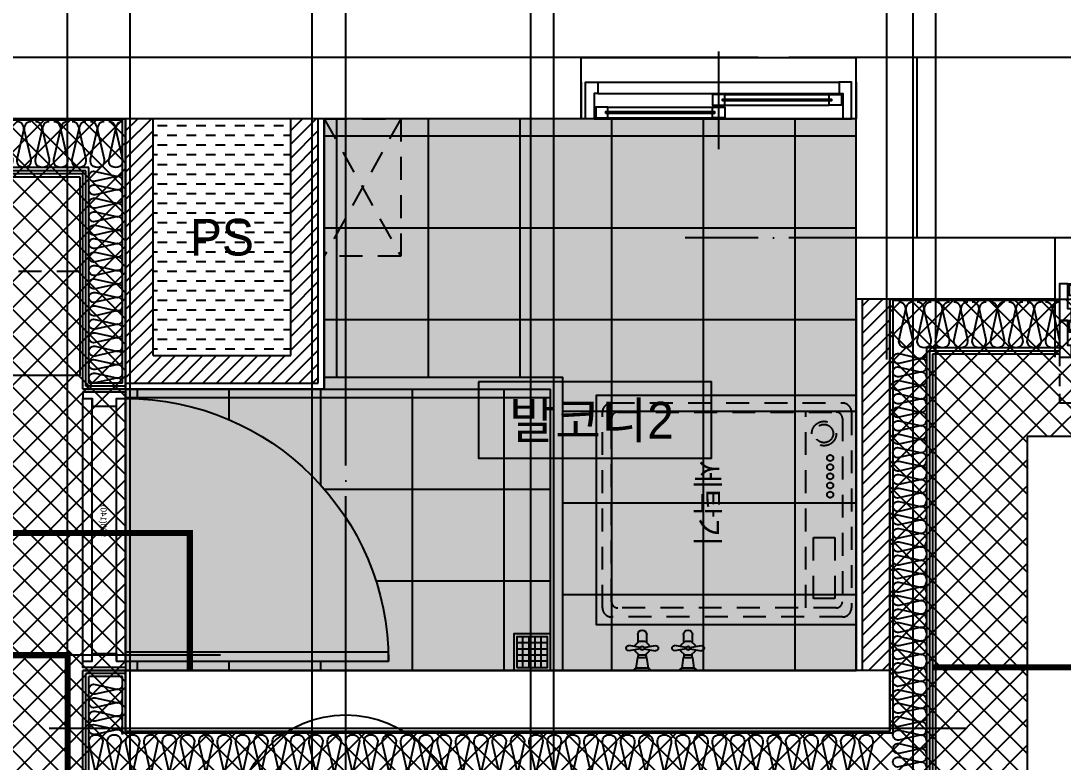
# Model space of a CAD drawing. Header units: millimetres. Extents: x -24416 to 92204, y -190080 to 23760.
# Drawn here: x 64969 to 68379, y -33945 to -31520 of the extents above; entities that cross this region are included whole.
import ezdxf
from ezdxf.enums import TextEntityAlignment as Align
from ezdxf.xclip import XClip

# ---------------------------------------------------------------- set-up
doc = ezdxf.new("R2010")
doc.units = ezdxf.units.MM
doc.header["$LTSCALE"] = 50
doc.header["$XCLIPFRAME"] = 0
for name, pattern in [('AUDIT_D_220706163347-0', [0]), ('CEN', [62, 60, -1, 0, -1]), ('H', [1.3, 0.8, -0.5]), ('HD', [2.5, 1.5, -1]), ('HID', [2.5, 1.5, -1]), ('HIDDEN', [2, 1, -1])]:
    doc.linetypes.add(name, pattern=pattern)
doc.layers.get('defpoints').update_dxf_attribs({"color": 139})
for name, color, linetype in [('A-SOL252', 252, 'Continuous'), ('A_HAT', 8, 'Continuous'), ('AA-단열-바닥-욕실', 30, 'Continuous'), ('ARDM', 7, 'Continuous'), ('CEN_CON', 1, 'CEN'), ('CONC', 2, 'Continuous'), ('dan1', 7, 'HID'), ('DOOR', 4, 'Continuous'), ('ELE3_CON', 7, 'Continuous'), ('ELE4', 4, 'Continuous'), ('ETC', 6, 'Continuous'), ('FIN', 6, 'Continuous'), ('FUR', 4, 'Continuous'), ('FUR_가구', 8, 'HD'), ('FUR_가전', 8, 'HID'), ('HAT', 9, 'Continuous'), ('INS', 252, 'Continuous'), ('ROM', 7, 'AUDIT_D_220706163347-0'), ('WAL', 3, 'Continuous'), ('WAL_DRY', 7, 'Continuous'), ('WIN', 4, 'Continuous'), ('바닥타일', 8, 'Continuous'), ('수전', 4, 'Continuous'), ('실명', 3, 'AUDIT_D_220706163347-0'), ('실명박스', 7, 'AUDIT_D_220706163347-0'), ('커튼박스', 6, 'Continuous'), ('확장', 8, 'HIDDEN')]:
    doc.layers.add(name, color=color, linetype=linetype)
for name, color, linetype, plot in [('AA-CEN', 1, 'CEN', False), ('Defpoint', 135, 'Continuous', False), ('MC', 135, 'Continuous', False), ('X - 단위세대$0$0_임시', 134, 'Continuous', False)]:
    doc.layers.add(name, color=color, linetype=linetype, plot=plot)
doc.styles.add('HAUD01', font='Dotum.ttf')
doc.styles.add('HAUD02', font='Dotum.ttf', dxfattribs={"width": 0.8})
doc.styles.add('맑은 고딕', font='malgun.ttf')

# ---------------------------------------------------------------- blocks, each defined once
blk = doc.blocks.new('WIN_이중창_1000')
at = {"layer": 'Defpoint'}
for p, q in [((-15, 240), (-15, 0)), ((985, 240), (985, 0))]:
    blk.add_line(p, q, dxfattribs=at)
at = {"layer": 'WIN'}
blk.add_line((485, -100), (485, 340), dxfattribs=at)
at = {"layer": 'WIN', "color": 8}
for p, q in [((942, 240), (28, 240)), ((897, 237), (505, 237)), ((465, 196), (73, 196)), ((897, 202), (505, 202)), ((930, 158), (40, 158)), ((465, 161), (73, 161)), ((930, 120), (40, 120)), ((897, 117), (505, 117)), ((465, 76), (73, 76)), ((897, 82), (505, 82)), ((930, 38), (40, 38)), ((465, 41), (73, 41)), ((930, 0), (40, 0))]:
    blk.add_line(p, q, dxfattribs=at)
at = {"layer": 'WIN'}
for points in [[(40, 158), (28, 158), (28, 240), (0, 240), (0, 120), (40, 120), (40, 158)], [(930, 158), (942, 158), (942, 240), (970, 240), (970, 120), (930, 120), (930, 158)], [(505, 216.5), (505, 202), (465, 202), (465, 237), (505, 237), (505, 222.5)], [(904, 222.5), (904, 216.5), (498, 216.5), (498, 222.5), (904, 222.5)], [(897, 216.5), (897, 202), (937, 202), (937, 237), (897, 237), (897, 222.5)], [(73, 175.5), (73, 161), (33, 161), (33, 196), (73, 196), (73, 181.5)], [(472, 181.5), (472, 175.5), (66, 175.5), (66, 181.5), (472, 181.5)], [(465, 175.5), (465, 161), (505, 161), (505, 196), (465, 196), (465, 181.5)], [(40, 38), (28, 38), (28, 120), (0, 120), (0, 0), (40, 0), (40, 38)], [(505, 96.5), (505, 82), (465, 82), (465, 117), (505, 117), (505, 102.5)], [(904, 102.5), (904, 96.5), (498, 96.5), (498, 102.5), (904, 102.5)], [(897, 96.5), (897, 82), (937, 82), (937, 117), (897, 117), (897, 102.5)], [(930, 38), (942, 38), (942, 120), (970, 120), (970, 0), (930, 0), (930, 38)], [(73, 55.5), (73, 41), (33, 41), (33, 76), (73, 76), (73, 61.5)], [(465, 55.5), (465, 41), (505, 41), (505, 76), (465, 76), (465, 61.5)], [(472, 61.5), (472, 55.5), (66, 55.5), (66, 61.5), (472, 61.5)]]:
    blk.add_lwpolyline(points, dxfattribs=at)
blk = doc.blocks.new('A$Ca96da67e')
at = {"layer": 'FUR_가구'}
for p, q in [((250, 450), (0, 0)), ((0, 450), (250, 0))]:
    blk.add_line(p, q, dxfattribs=at)
blk.add_lwpolyline([(250, 0), (0, 0), (0, 450), (250, 450)], close=True, dxfattribs=at)
blk = doc.blocks.new('수전')
at = {"layer": '수전'}
for p, q in [((0, 0), (58.5, 0, 0)), ((29.2, -7), (9.3, -7)), ((9.9, -7), (14.9, -42.9)), ((49.2, -7), (29.2, -7)), ((43.6, -42.9), (48.6, -7)), ((23.4, -71.3), (-14.8, -64.6)), ((19.7, -49.8), (6.1, -63.4)), ((6.1, -63.4), (6.1, -68.2)), ((14.9, -42.9), (29.2, -42.9)), ((38.8, -49.8), (19.7, -49.8)), ((29.2, -42.9), (43.6, -42.9)), ((35.1, -71.3), (73.3, -64.6)), ((52.3, -63.4), (38.8, -49.8)), ((52.3, -68.2), (52.3, -63.4)), ((23.4, -74.6), (-14.8, -81.3)), ((6.1, -77.6), (6.1, -82.5)), ((6.1, -82.5), (19.7, -96)), ((14.5, -117.3), (14.5, -90.9)), ((19.7, -96), (38.8, -96)), ((35.1, -74.6), (73.3, -81.3)), ((38.8, -96), (52.3, -82.5)), ((44, -90.9), (44, -117.3)), ((52.3, -82.5), (52.3, -77.6))]:
    blk.add_line(p, q, dxfattribs=at)
blk.add_circle((29.2, -72.9), 5.91, dxfattribs=at)
for centre, radius, start, end in [((11.8, 6), 13.2, 207.1852, 259.412), ((46.7, 6), 13.2, 280.588, 332.8148), ((-14.8, -72.9), 8.37, 90, 270), ((-12.4, -49.9), 28.1, 351.511, 14.308), ((70.8, -49.9), 28.1, 165.692, 188.489), ((73.3, -72.9), 8.37, 270, 90), ((29.2, -117.3), 14.7, 180, 0)]:
    blk.add_arc(centre, radius, start, end, dxfattribs=at)
blk = doc.blocks.new('FD')
at = {"layer": '수전'}
for p, q in [((110, -30), (10, -30)), ((30, -110), (30, -10)), ((50, -110), (50, -10)), ((70, -110), (70, -10)), ((90, -110), (90, -10)), ((110, -50), (10, -50)), ((110, -70), (10, -70)), ((110, -90), (10, -90))]:
    blk.add_line(p, q, dxfattribs=at)
for points in [[(0, -120), (120, -120), (120, 0), (0, 0)], [(10, -110), (110, -110), (110, -10), (10, -10)]]:
    blk.add_lwpolyline(points, close=True, dxfattribs=at)
blk = doc.blocks.new('PD-900(140)')
at = {"layer": 'DOOR'}
for p, q in [((20, 140), (880, 140)), ((20, 110), (880, 110)), ((20, 30), (880, 30)), ((20, 0), (880, 0))]:
    blk.add_line(p, q, dxfattribs=at)
blk.add_lwpolyline([(20, 140), (20, 1000), (50, 1000), (50, 140), (20, 140)], dxfattribs=at)
for points in [[(45, 110), (20, 110), (20, 140), (0, 140), (0, 0), (20, 0), (20, 30), (45, 30)], [(855, 110), (880, 110), (880, 140), (900, 140), (900, 0), (880, 0), (880, 30), (855, 30)]]:
    blk.add_lwpolyline(points, close=True, dxfattribs=at)
blk.add_arc((20, 140), 860, 0, 90, dxfattribs=at)
at = {"layer": 'X - 단위세대$0$0_임시'}
for p, q in [((-10, 0), (-10, 140)), ((910, 0), (910, 140))]:
    blk.add_line(p, q, dxfattribs=at)
at = {"layer": 'X - 단위세대$0$0_임시', "style": 'HAUD02'}
blk.add_text('900(140)', height=20, dxfattribs=at).set_placement((479.3, 65.4), align=Align.MIDDLE)
blk = doc.blocks.new('WIN_900_단창2')
at = {"layer": 'Defpoint'}
for p, q in [((-15, 120), (-15, 0)), ((885, 120), (885, 0))]:
    blk.add_line(p, q, dxfattribs=at)
at = {"layer": 'WIN'}
blk.add_line((435, 220), (435, -100), dxfattribs=at)
at = {"layer": 'WIN', "color": 8}
for p, q in [((830, 120), (40, 120)), ((830, 82), (40, 82)), ((415, 79), (73, 79)), ((415, 44), (73, 44)), ((797, 38), (455, 38)), ((842, 0), (28, 0)), ((797, 3), (455, 3))]:
    blk.add_line(p, q, dxfattribs=at)
at = {"layer": 'WIN'}
for points in [[(40, 82), (28, 82), (28, 0), (0, 0), (0, 120), (40, 120), (40, 82)], [(830, 82), (842, 82), (842, 0), (870, 0), (870, 120), (830, 120), (830, 82)], [(73, 64.5), (73, 79), (33, 79), (33, 44), (73, 44), (73, 58.5)], [(415, 64.5), (415, 79), (455, 79), (455, 44), (415, 44), (415, 58.5)], [(422, 58.5), (422, 64.5), (66, 64.5), (66, 58.5), (422, 58.5)], [(455, 23.5), (455, 38), (415, 38), (415, 3), (455, 3), (455, 17.5)], [(797, 23.5), (797, 38), (837, 38), (837, 3), (797, 3), (797, 17.5)], [(804, 17.5), (804, 23.5), (448, 23.5), (448, 17.5), (804, 17.5)]]:
    blk.add_lwpolyline(points, dxfattribs=at)
blk = doc.blocks.new('insul1')
blk.add_lwpolyline([(0, 0, 0.480617), (0.146, 0.183), (0.004, 0.817, -1.249969), (0.296, 0.817), (0.154, 0.183, 0.480617), (0.3, 0, 0.480617)], format="xyb")
blk = doc.blocks.new('세탁기-850')
at = {"layer": 'defpoints'}
blk.add_lwpolyline([(0, 0), (-750, 0), (-750, -850), (0, -850)], close=True, dxfattribs=at)
at = {"layer": 'FUR_가전'}
blk.add_line((-55, -165), (-695, -165), dxfattribs=at)
for points in [[(-695, -830, -0.414214), (-725, -800), (-725, -45, -0.414214), (-695, -15), (-55, -15, -0.414214), (-25, -45), (-25, -800, -0.414214), (-55, -830)], [(-695, -780), (-695, -65, -0.414214), (-675, -45), (-75, -45, -0.414214), (-55, -65), (-55, -780, -0.414214), (-75, -800), (-675, -800, -0.414214)]]:
    blk.add_lwpolyline(points, format="xyb", close=True, dxfattribs=at)
blk.add_lwpolyline([(-85, -140), (-285, -140), (-285, -70), (-85, -70)], close=True, dxfattribs=at)
for centre, radius in [((-625.1, -105), 40), ((-625.1, -105), 30), ((-545.1, -85), 10), ((-515.1, -85), 10), ((-485.1, -85), 10), ((-455.1, -85), 10), ((-425.1, -85), 10)]:
    blk.add_circle(centre, radius, dxfattribs=at)
at = {"layer": 'FUR_가전', "style": '맑은 고딕'}
blk.add_text('세탁기', height=75, rotation=0, dxfattribs=at).set_placement((-537.9, -523.5))
blk = doc.blocks.new('U-84A(확장)')
at = {"layer": 'A-SOL252'}
h = blk.add_hatch(dxfattribs=at)
h.set_pattern_fill('DASH', color=256, scale=10, style=0)
h.set_pattern_definition([(0, (550, 300), (31.75, 31.75), [31.75, -31.75])])
h.paths.add_polyline_path([(10605, 10135), (10155, 10135), (10155, 9360), (10605, 9360)])
at = {"layer": 'A_HAT'}
h = blk.add_hatch(dxfattribs=at)
h.set_pattern_fill('ANSI31', color=256, scale=10, style=0)
h.set_pattern_definition([(45, (550, 300), (-22.45064, 22.45064), [])])
h.paths.add_polyline_path([(10155, 10135), (10065, 10135), (10065, 9270), (10695, 9270), (10695, 10135), (10605, 10135), (10605, 9360), (10155, 9360)])
h = blk.add_hatch(dxfattribs=at)
h.set_pattern_fill('ANSI31', color=256, scale=10, style=0)
h.paths.add_polyline_path([(12565, 9545), (12475, 9545), (12475, 8330), (12565, 8330)])
at = {"layer": '바닥타일'}
h = blk.add_hatch(dxfattribs=at)
h.set_pattern_fill('_USER', color=256, scale=300, double=1, pattern_type=0)
h.set_pattern_definition([(0, (498901.77, 179602.88), (0, 300), []), (90, (498901.77, 179602.88), (-300, 2e-14), [])])
h.paths.add_polyline_path([(10715, 9290), (11495, 9290), (11495, 8330), (12455, 8330), (12455, 10135), (10715, 10135)])
h = blk.add_hatch(dxfattribs=at)
h.set_pattern_fill('_USER', color=256, scale=300, double=1, pattern_type=0)
h.set_pattern_definition([(0, (41949.83, 48547.92), (0, 300), []), (90, (41949.83, 48547.92), (-300, 2e-14), [])])
edge = h.paths.add_edge_path()
edge.add_line((11455, 9250), (10065, 9250))
edge.add_line((10065, 9250), (10065, 9220))
edge.add_arc((10065, 8360), 860, 1.9979, 90, ccw=False)
edge.add_line((10924.5, 8390), (10925, 8390))
edge.add_line((10925, 8390), (10925, 8360))
edge.add_line((10925, 8360), (10065, 8360))
edge.add_line((10065, 8360), (10065, 8330))
edge.add_line((10065, 8330), (11455, 8330))
edge.add_line((11455, 8330), (11455, 9250))
at = {"layer": 'CEN_CON'}
for p, q in [((10080, 7840), (10080, 10635)), ((10785, -300), (10785, 10635)), ((11390, 10635), (11390, 6930)), ((12555, 9346.8), (12555, 10635)), ((12640, 10635), (12640, 5380)), ((15235, 10335), (5345, 10335)), ((15235, 9745), (11895.7, 9745)), ((12815, 8140), (9775, 8140))]:
    blk.add_line(p, q, dxfattribs=at)
at = {"layer": 'CONC'}
for p, q in [((11555, 10335), (8675, 10335)), ((11555, 10135), (11555, 10335)), ((12655, 10335), (12455, 10335)), ((12455, 9545), (12455, 10335)), ((12655, 9745), (12655, 10335)), ((11555, 10135), (8675, 10135)), ((13105, 9745), (12655, 9745)), ((13105, 9745), (13105, 9545)), ((13105, 9545), (12455, 9545)), ((12565, 8330), (10065, 8330)), ((10065, 8130), (10065, 8330)), ((12565, 8330), (12565, 8130)), ((12565, 8130), (10065, 8130))]:
    blk.add_line(p, q, dxfattribs=at)
at = {"layer": 'dan1'}
blk.add_lwpolyline([(10885, 2140), (14235, 2140), (14235, 9095), (13015, 9095), (13015, 7680), (10885, 7680)], dxfattribs=at)
at = {"layer": 'ELE3_CON'}
for p, q in [((11555, 10335), (12455, 10335)), ((14105, 9745), (13105, 9745))]:
    blk.add_line(p, q, dxfattribs=at)
at = {"layer": 'ELE4'}
for p, q in [((10715, 9290), (11495, 9290)), ((11495, 8330), (11495, 9290)), ((10715, 9250), (11455, 9250)), ((11455, 8330), (11455, 9250))]:
    blk.add_line(p, q, dxfattribs=at)
at = {"layer": 'FIN'}
for p, q in [((10715, 9250), (10715, 10135)), ((12455, 9545), (12455, 8330)), ((10065, 9250), (10065, 9270)), ((10065, 9250), (10715, 9250))]:
    blk.add_line(p, q, dxfattribs=at)
at = {"layer": 'FUR'}
blk.add_lwpolyline([(9915, 9945), (9915, 9295), (7075, 9295), (7075, 8045), (8825, 8045), (8825, 7345), (6475, 7345), (6475, 9945)], close=True, dxfattribs=at)
at = {"layer": 'FUR', "linetype": 'HID'}
blk.add_lwpolyline([(9915, 9635), (6785, 9635), (6785, 7345)], dxfattribs=at)
at = {"layer": 'INS'}
for p, q in [((10055, 10130), (8660, 10130)), ((10055, 9270), (10055, 10130)), ((9945, 9975), (8660, 9975)), ((9945, 9270), (9945, 9975)), ((13120, 9540), (12575, 9540)), ((12575, 9540), (12575, 8125)), ((13120, 9385), (12685, 9385)), ((12685, 9385), (12685, 7970)), ((10055, 9270), (9945, 9270)), ((9945, 7970), (9945, 8310)), ((10055, 8310), (9945, 8310)), ((10055, 8125), (10055, 8310)), ((12575, 8125), (10055, 8125))]:
    blk.add_line(p, q, dxfattribs=at)
at = {"layer": 'MC'}
for p, q in [((9875, 7840), (9875, 10635)), ((10675, -300), (10675, 10635)), ((11465, 10635), (11465, 6930)), ((12715, 10635), (12715, 5380)), ((10375, 8380), (5975, 8380))]:
    blk.add_line(p, q, dxfattribs=at)
at = {"layer": 'WAL'}
for p, q in [((10065, 9270), (10065, 10135)), ((10155, 9360), (10155, 10135)), ((10605, 9360), (10605, 10135)), ((10695, 9270), (10695, 10135)), ((12475, 9545), (12475, 8330)), ((12565, 9545), (12565, 8330)), ((10155, 9360), (10605, 9360)), ((10065, 9270), (10695, 9270))]:
    blk.add_line(p, q, dxfattribs=at)
at = {"layer": 'WAL_DRY'}
for p, q in [((9935, 9965), (8660, 9965)), ((9935, 9260), (9935, 9965)), ((9925, 9955), (8660, 9955)), ((9925, 9250), (9925, 9955)), ((13120, 9375), (12695, 9375)), ((12695, 9375), (12695, 7970)), ((13120, 9365), (12705, 9365)), ((12705, 9365), (12705, 7970)), ((10065, 9250), (9925, 9250)), ((10065, 9260), (9935, 9260)), ((9925, 7950), (9925, 8330)), ((10065, 8330), (9925, 8330)), ((9935, 7960), (9935, 8320)), ((10065, 8320), (9935, 8320))]:
    blk.add_line(p, q, dxfattribs=at)
at = {"layer": '커튼박스', "linetype": 'H'}
for p, q in [((13120, 9365), (13120, 9205)), ((13120, 9205), (14090, 9205))]:
    blk.add_line(p, q, dxfattribs=at)
at = {"layer": '확장', "ltscale": 0.5, "const_width": 20, "flags": 128}
for points in [[(10275, 8330), (10275, 8780), (6465, 8780)], [(9925, 7940), (9875, 7940), (9875, 8380), (6465, 8380)], [(14505, 8340), (12705, 8340)]]:
    blk.add_lwpolyline(points, dxfattribs=at)
at = {"xscale": -1}
blk.add_blockref('WIN_900_단창2', (12440, 10135), dxfattribs=at)
at = {"layer": 'DOOR', "xscale": -1, "rotation": 270}
blk.add_blockref('PD-900(140)', (9925, 8340), dxfattribs=at)
at = {"layer": 'FUR_가구'}
blk.add_blockref('A$Ca96da67e', (10715, 9685), dxfattribs=at)
at = {"layer": 'FUR_가전', "rotation": 270}
blk.add_blockref('세탁기-850', (12455, 8480), dxfattribs=at)
at = {"layer": 'INS', "row_count": 1}
for p, xscale, yscale, zscale, rotation, column_count, row_spacing, column_spacing in [((10055, 10125), 150, 150, 150, 180, 24, 0, 60), ((10055, 9270), 110.0000000000003, 110.0000000000003, 110.0000000000003, 90, 16, -3.155443620884047e-30, 44.00000000000007), ((13120, 9535), 150, 150, 150, 180, 9, 0, 60), ((12685, 7970), 110.0000000000003, 110.0000000000003, 110.0000000000003, 90, 32, -3.155443620884047e-30, 44.00000000000007), ((10055, 8120), 110.0000000000003, 110.0000000000003, 110.0000000000003, 90, 4, -3.155443620884047e-30, 44.00000000000007)]:
    blk.add_blockref('insul1', p, dxfattribs=dict(at, xscale=xscale, yscale=yscale, zscale=zscale, rotation=rotation, column_count=column_count, row_spacing=row_spacing, column_spacing=column_spacing))
at = {"layer": 'INS', "xscale": 150, "yscale": 150, "zscale": 150, "row_count": 1, "column_count": 43, "row_spacing": 0, "column_spacing": 60}
blk.add_blockref('insul1', (9945, 7970), dxfattribs=at)
at = {"layer": 'WIN', "xscale": -1}
blk.add_blockref('WIN_이중창_1000', (14090, 9355), dxfattribs=at)
at = {"layer": '수전', "xscale": -1, "rotation": 180}
for p in [(11725.8, 8330), (11875.8, 8330)]:
    blk.add_blockref('수전', p, dxfattribs=at)
at = {"layer": '수전'}
blk.add_blockref('FD', (11335, 8450), dxfattribs=at)
blk = doc.blocks.new('A$C415C5DAF')
at = {"layer": '실명박스'}
blk.add_lwpolyline([(53980.9, -51078.3), (53980.9, -51328.3), (54743, -51328.3), (54743, -51078.3)], close=True, dxfattribs=at)
at = {"layer": 'ROM', "color": 3, "style": 'HAUD01'}
blk.add_text('PS', height=120, dxfattribs=at).set_placement((53141.1, -50605), align=Align.MIDDLE)
at = {"layer": '실명', "style": 'HAUD01'}
blk.add_text('발코니2', height=120, dxfattribs=at).set_placement((54350.2, -51202.5), align=Align.MIDDLE)
blk = doc.blocks.new('A$C1CAF0AFA')
at = {"layer": 'ETC'}
h = blk.add_hatch(dxfattribs=at)
h.set_pattern_fill('CROSS', color=256, scale=10, angle=45)
h.set_pattern_definition([(45, (110765.9, -23760), (7e-15, 89.80256), [31.75, -95.25]), (135, (110788.35, -23760), (-89.80256, 7e-15), [31.75, -95.25])])
h.paths.add_polyline_path([(67701.5, -55600.4), (65961.5, -55600.4), (65961.5, -56485.4), (65311.5, -56485.4), (65311.5, -57405.4), (67701.5, -57405.4)])
h.paths.add_polyline_path([(66181.5, -65535.4), (67961.5, -65535.4), (67961.5, -64245.4), (66181.5, -64245.4)])
h.paths.add_polyline_path([(68091.5, -65535.4), (69931.5, -65535.4), (69931.5, -64245.4), (68091.5, -64245.4)])
at = {"layer": 'HAT'}
h = blk.add_hatch(dxfattribs=at)
h.set_pattern_fill('_USER', color=5, scale=60, angle=45, double=1, pattern_type=0)
h.set_pattern_definition([(45, (101340.2, -17187.514), (-42.426407, 42.426407), []), (135, (101340.2, -17187.514), (-42.426407, -42.426407), [])])
h.paths.add_polyline_path([(55371.5, -59160.4), (55371.5, -58710.4), (57441.5, -58710.4), (57441.5, -58560.4), (58841.5, -58560.4), (58841.5, -58710.4), (61571.5, -58710.4), (61571.5, -55600.4), (65311.5, -55600.4), (65311.5, -57605.4), (67811.5, -57605.4), (67811.5, -56190.4), (69931.5, -56190.4), (69931.5, -64045.4), (66071.5, -64045.4), (66071.5, -65535.4), (55371.5, -65535.4), (55371.5, -65085.4), (65621.5, -65085.4), (65621.5, -63595.4), (65931.5, -63595.4), (65931.5, -63885.4), (66131.5, -63885.4), (66131.5, -63595.4), (69481.5, -63595.4), (69481.5, -56640.4), (68261.5, -56640.4), (68261.5, -58055.4), (66131.5, -58055.4), (66131.5, -57765.4), (65931.5, -57765.4), (65931.5, -58055.4), (64861.5, -58055.4), (64861.5, -56050.4), (62021.5, -56050.4), (62021.5, -59160.4), (61711.5, -59160.4), (61711.5, -58837.9), (61511.5, -58837.9), (61511.5, -59160.4)])
at = {"layer": 'AA-CEN', "color": 4}
for points in [[(61571.5, -55600.4), (65311.5, -55600.4), (65311.5, -57605.4), (67811.5, -57605.4), (67811.5, -56190.4), (69931.5, -56190.4), (69931.5, -64045.4), (66071.5, -64045.4), (66071.5, -65535.4), (55371.5, -65535.4)], [(55371.5, -65085.4), (65621.5, -65085.4), (65621.5, -63595.4), (65931.5, -63595.4), (65931.5, -63885.4), (66131.5, -63885.4), (66131.5, -63595.4), (69481.5, -63595.4), (69481.5, -56640.4), (68261.5, -56640.4), (68261.5, -58055.4), (66131.5, -58055.4), (66131.5, -57765.4), (65931.5, -57765.4), (65931.5, -58055.4), (64861.5, -58055.4), (64861.5, -56050.4), (62021.5, -56050.4)]]:
    blk.add_lwpolyline(points, dxfattribs=at)
at = {"layer": 'AA-CEN'}
blk.add_lwpolyline([(67701.5, -55600.4), (65961.5, -55600.4), (65961.5, -56485.4), (65311.5, -56485.4), (65311.5, -57405.4), (67701.5, -57405.4), (67701.5, -55600.4)], dxfattribs=at)
blk = doc.blocks.new('A$C45F312F6')
at = {"layer": 'ARDM', "color": 3}
blk.add_circle((66031.5, -57910.4), 360, dxfattribs=at)

msp = doc.modelspace()

# ---------------------------------------------------------------- block references
msp.add_blockref('A$C45F312F6', (0, 23760))
ref = msp.add_blockref('U-84A(확장)', (55246.5, -41975.4))
XClip(ref).set_block_clipping_path([(-1194.1410816024, -300), (15235, 13425)])
at = {"layer": 'AA-단열-바닥-욕실'}
msp.add_blockref('A$C1CAF0AFA', (0, 23760), dxfattribs=at)
at = {"layer": '실명박스'}
msp.add_blockref('A$C415C5DAF', (12485.4, 18377.1), dxfattribs=at)

doc.saveas('drawing.dxf')
